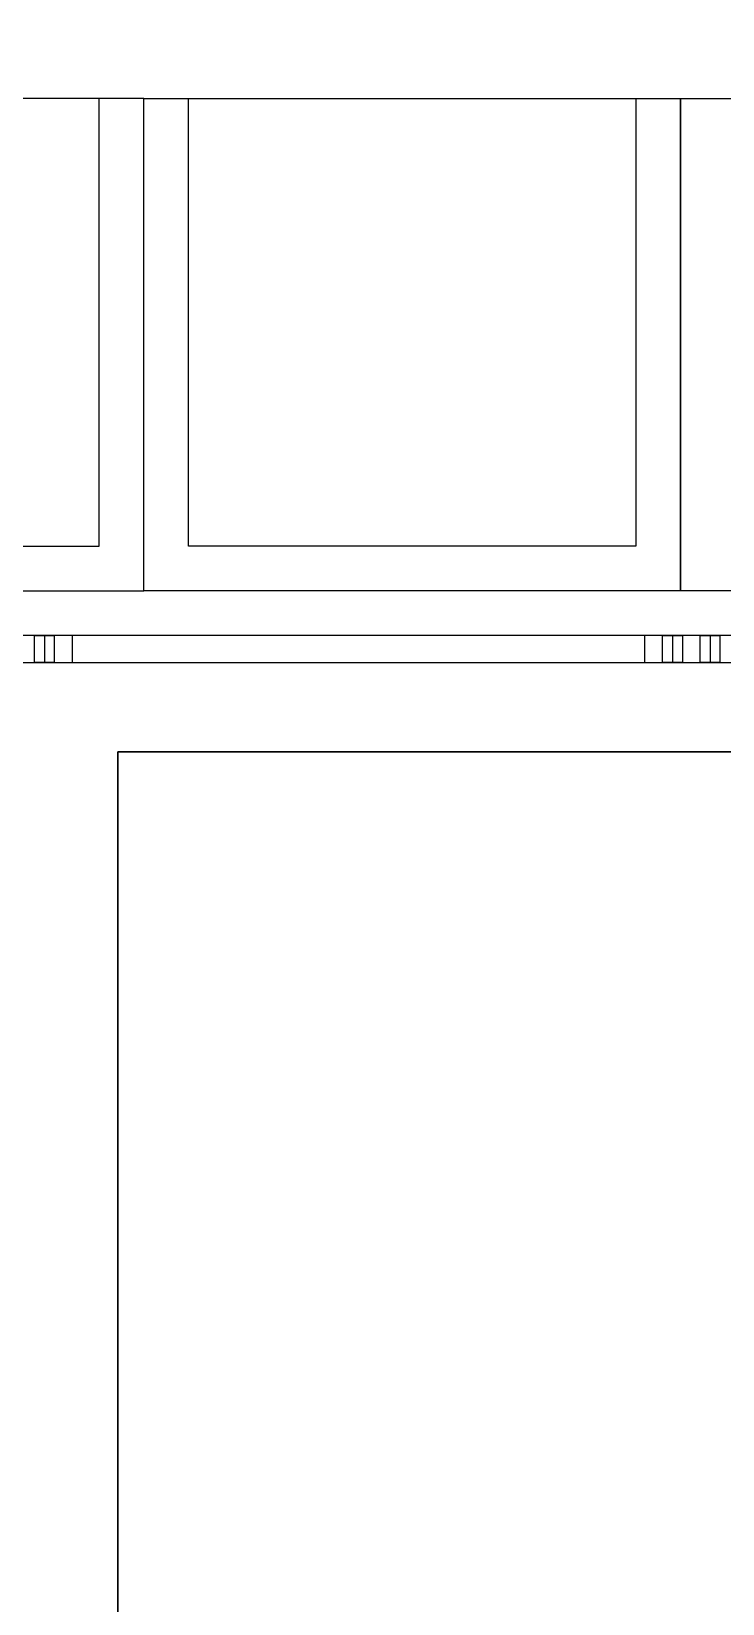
# Model space of a CAD drawing. Extents: x 11477420 to 23072185, y -28506554 to -14238804.
# Drawn here: x 11491242 to 11492014, y -14277651 to -14275895 of the extents above; entities that cross this region are included whole.
import ezdxf

# ---------------------------------------------------------------- set-up
doc = ezdxf.new("R2010")
doc.units = 0
doc.header["$LTSCALE"] = 50
doc.header["$MEASUREMENT"] = 0
doc.linetypes.add('DH-HID2', pattern=[1.2, 0.8, -0.4])
doc.layers.get('0').update_dxf_attribs({"linetype": 'CONTINUOUS'})
for name, color, linetype in [('03-WAL NEW', 3, 'CONTINUOUS'), ('1.천장.벽체선(내벽)', 3, 'CONTINUOUS'), ('3.기호.계단선', 30, 'CONTINUOUS'), ('FINISH', 6, 'CONTINUOUS'), ('FU-FURM', 251, 'DH-HID2')]:
    doc.layers.add(name, color=color, linetype=linetype)

# ---------------------------------------------------------------- blocks, each defined once
blk = doc.blocks.new('flooor2')
at = {"layer": '03-WAL NEW', "color": 8}
for p, q in [((11525645.1, -14276599.4), (11525645.1, -14276569.4)), ((11525645.1, -14276569.4), (11525667.1, -14276569.4)), ((11525667.1, -14276569.4), (11525667.1, -14276599.4)), ((11526327.1, -14276569.4), (11525687.1, -14276569.4)), ((11525687.1, -14276569.4), (11525687.1, -14276599.4)), ((11526327.1, -14276599.4), (11526327.1, -14276569.4)), ((11526347.1, -14276599.4), (11526347.1, -14276569.4)), ((11526347.1, -14276569.4), (11526369.1, -14276569.4)), ((11526369.1, -14276569.4), (11526369.1, -14276599.4)), ((11526389.1, -14276599.4), (11526389.1, -14276569.4)), ((11526389.1, -14276569.4), (11526411.1, -14276569.4)), ((11526411.1, -14276569.4), (11526411.1, -14276599.4)), ((11525667.1, -14276599.4), (11525645.1, -14276599.4)), ((11525687.1, -14276599.4), (11526327.1, -14276599.4)), ((11526369.1, -14276599.4), (11526347.1, -14276599.4)), ((11526411.1, -14276599.4), (11526389.1, -14276599.4))]:
    blk.add_line(p, q, dxfattribs=at)
at = {"layer": '03-WAL NEW', "color": 8, "ltscale": 10}
for p, q in [((11525656.1, -14276569.4), (11525656.1, -14276599.4)), ((11526358.1, -14276569.4), (11526358.1, -14276599.4)), ((11526400.1, -14276569.4), (11526400.1, -14276599.4))]:
    blk.add_line(p, q, dxfattribs=at)
at = {"layer": '1.천장.벽체선(내벽)', "ltscale": 30}
for p, q in [((11522196.1, -14276599.4), (11528738.1, -14276599.4)), ((11525738.1, -14279949.4), (11525738.1, -14276699.4)), ((11525738.1, -14276699.4), (11528638.1, -14276699.4))]:
    blk.add_line(p, q, dxfattribs=at)
at = {"layer": 'FINISH', "color": 8, "ltscale": 10}
blk.add_line((11528878.7, -14276569.4), (11522058.6, -14276569.4), dxfattribs=at)
at = {"layer": 'FU-FURM', "color": 8, "ltscale": 30}
for p, q in [((11525767.1, -14275969.5), (11525167.1, -14275969.5)), ((11525717.1, -14275969.5), (11525217.1, -14275969.5)), ((11525717.1, -14276469.5), (11525717.1, -14275969.5)), ((11525767.1, -14276519.5), (11525767.1, -14275969.5)), ((11525767.1, -14276519.5), (11525767.1, -14275969.5)), ((11525767.1, -14275969.5), (11526367.1, -14275969.5)), ((11525817.1, -14276469.5), (11525817.1, -14275969.5)), ((11525817.1, -14275969.5), (11526317.1, -14275969.5)), ((11526317.1, -14275969.5), (11526317.1, -14276469.5)), ((11526367.1, -14276519.5), (11526367.1, -14275969.5)), ((11526367.1, -14275969.5), (11526967.1, -14275969.5)), ((11526367.1, -14275969.5), (11526367.1, -14276519.5)), ((11525217.1, -14276469.5), (11525717.1, -14276469.5)), ((11526317.1, -14276469.5), (11525817.1, -14276469.5)), ((11525167.1, -14276519.5), (11525767.1, -14276519.5)), ((11526367.1, -14276519.5), (11525767.1, -14276519.5)), ((11526967.1, -14276519.5), (11526367.1, -14276519.5))]:
    blk.add_line(p, q, dxfattribs=at)

msp = doc.modelspace()

# ---------------------------------------------------------------- linework, layer by layer
at = {"layer": '3.기호.계단선', "ltscale": 30}
msp.add_lwpolyline([(11486296.1, -14272844.4), (11486296.1, -14283399.4), (11487796.1, -14283399.4), (11487796.1, -14276599.4), (11494338.1, -14276599.4), (11494338.1, -14283399.4), (11495838.1, -14283399.4), (11495838.1, -14277399.4), (11503474.1, -14277399.4), (11503474.1, -14269794.4), (11497316.1, -14269794.4), (11497316.1, -14274394.4, -0.414214), (11496916.1, -14274794.4), (11493396.1, -14274794.4), (11493396.1, -14272844.4), (11489246.1, -14272844.4), (11489246.1, -14274794.4), (11488196.1, -14274794.4, -0.414214), (11487796.1, -14274394.4), (11487796.1, -14272844.4), (11486296.1, -14272844.4)], format="xyb", dxfattribs=at)
msp.add_lwpolyline([(11494238.1, -14276699.4), (11491338.1, -14276699.4), (11491338.1, -14279949.4), (11494238.1, -14279949.4)], close=True, dxfattribs=at)

# ---------------------------------------------------------------- block references
msp.add_blockref('flooor2', (-34400, 0))

doc.saveas('drawing.dxf')
